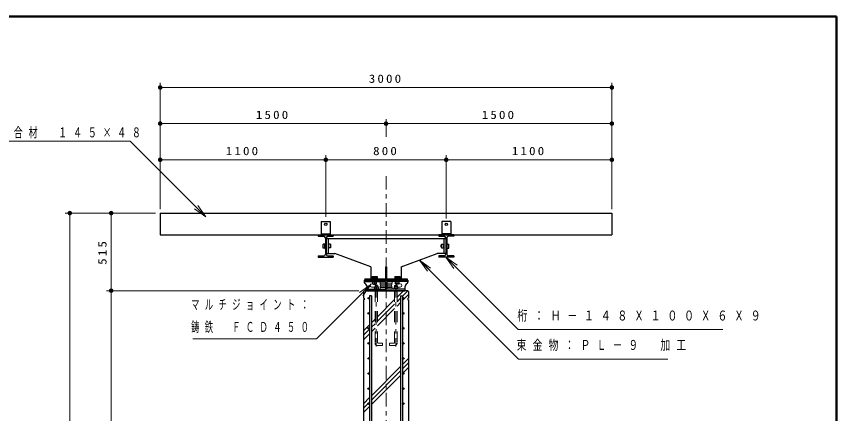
# Model space of a CAD drawing. Units: millimetres on the paper, scale 1:30. Extents: x -365 to 10, y -38 to 257.
# Drawn here: x -181.6 to 0, y 169.1 to 257 of the extents above; entities that cross this region are included whole.
import ezdxf

# ---------------------------------------------------------------- set-up
doc = ezdxf.new("R2010")
doc.units = ezdxf.units.MM
doc.linetypes.add('USER1', pattern=[4.5, 2.5, -2])
doc.linetypes.add('USER2', pattern=[6, 3, -1, 1, -1])
doc.layers.add('LY_1', color=7, linetype='Continuous', lineweight=25)
doc.layers.add('LY_2', color=7, linetype='Continuous', lineweight=13)
doc.styles.add('ＭＳ ゴシック', font='')
doc.styles.get('ＭＳ ゴシック').set_extended_font_data('MS Gothic')

# ---------------------------------------------------------------- blocks, each defined once
blk = doc.blocks.new('filled_dot')
at = {"color": 0, "linetype": 'Continuous', "lineweight": -2, "const_width": 1.25}
blk.add_lwpolyline([(-0.625, 0, 1), (0.625, 0, 1)], format="xyb", close=True, dxfattribs=at)

msp = doc.modelspace()

# ---------------------------------------------------------------- linework, layer by layer
at = {"layer": 'LY_1', "lineweight": 13}
for p, q in [((-149.749, 214.311), (-149.749, 242.276)), ((-49.749, 214.311), (-49.749, 242.276)), ((-149.749, 241.276), (-49.749, 241.276)), ((-99.749, 230.35), (-99.749, 234.276)), ((-149.749, 233.276), (-99.749, 233.276)), ((-99.749, 233.276), (-49.749, 233.276)), ((-149.749, 214.311), (-149.749, 226.276)), ((-149.749, 225.276), (-113.083, 225.276)), ((-113.083, 212.645), (-113.083, 226.276)), ((-113.083, 225.276), (-86.416, 225.276)), ((-86.416, 212.311), (-86.416, 226.276)), ((-86.416, 225.276), (-49.749, 225.276)), ((-49.749, 214.311), (-49.749, 226.276)), ((-139.659, 212.662), (-142.134, 214.43)), ((-139.659, 212.662), (-141.78, 214.783)), ((-141.427, 215.137), (-139.659, 212.662)), ((-150.749, 213.478), (-170.749, 213.478)), ((-169.749, 117.978), (-169.749, 213.478)), ((-150.749, 213.478), (-161.599, 213.478)), ((-160.599, 196.311), (-160.599, 213.478)), ((-84.713, 201.237), (-86.481, 203.711)), ((-86.481, 203.711), (-84.006, 201.944)), ((-86.481, 203.711), (-84.36, 201.59)), ((-90.584, 200.61), (-92.351, 203.085)), ((-92.351, 203.085), (-89.876, 201.317)), ((-92.351, 203.085), (-90.23, 200.963)), ((-105.749, 196.311), (-161.599, 196.311)), ((-160.599, 117.978), (-160.599, 196.311)), ((-105.624, 195.897), (-103.149, 197.665)), ((-103.149, 197.665), (-105.27, 195.544)), ((-103.149, 197.665), (-104.916, 195.19)), ((-97.316, 194.861), (-95.865, 196.311)), ((-96.083, 195.104), (-94.896, 196.291)), ((-101.649, 190.527), (-97.849, 194.327)), ((-97.316, 193.871), (-96.516, 194.671)), ((-96.083, 194.114), (-94.749, 195.447)), ((-101.649, 189.537), (-97.849, 193.337)), ((-97.316, 192.881), (-96.516, 193.681)), ((-101.649, 188.547), (-97.849, 192.347)), ((-102.983, 189.194), (-102.183, 189.994)), ((-102.983, 188.204), (-102.183, 189.004)), ((-104.749, 187.427), (-103.416, 188.761)), ((-104.749, 186.437), (-103.416, 187.771)), ((-102.983, 187.214), (-102.183, 188.014)), ((-104.749, 185.447), (-103.416, 186.781)), ((-96.083, 179.972), (-94.749, 181.305)), ((-96.083, 178.982), (-94.749, 180.315)), ((-102.983, 173.072), (-96.516, 179.538)), ((-102.983, 172.082), (-96.516, 178.549)), ((-96.083, 177.992), (-94.749, 179.325)), ((-102.983, 171.092), (-96.516, 177.559)), ((-104.749, 171.305), (-103.416, 172.638)), ((-104.749, 170.315), (-103.416, 171.649)), ((-104.749, 169.325), (-103.416, 170.659))]:
    msp.add_line(p, q, dxfattribs=at)
at = {"layer": 'LY_1', "linetype": 'USER2', "lineweight": 13}
for p, q in [((-99.749, 221.682), (-99.749, 89.39)), ((-101.916, 197.801), (-101.916, 183.947)), ((-97.583, 197.801), (-97.583, 183.947))]:
    msp.add_line(p, q, dxfattribs=at)
at = {"layer": 'LY_1', "color": 40}
for p, q in [((-149.749, 213.478), (-49.749, 213.478)), ((-149.749, 213.478), (-149.749, 208.645)), ((-49.749, 213.478), (-49.749, 208.645)), ((-149.749, 208.645), (-49.749, 208.645))]:
    msp.add_line(p, q, dxfattribs=at)
at = {"layer": 'LY_1'}
for p, q in [((-114.083, 211.645), (-112.083, 211.645)), ((-114.083, 211.645), (-114.083, 208.645)), ((-112.083, 211.645), (-112.083, 208.645)), ((-85.416, 211.645), (-87.416, 211.645)), ((-87.416, 211.645), (-87.416, 208.645)), ((-85.416, 211.645), (-85.416, 208.645)), ((-114.083, 208.878), (-112.083, 208.878)), ((-85.416, 208.878), (-87.416, 208.878)), ((-114.749, 208.645), (-111.416, 208.645)), ((-114.749, 208.645), (-114.749, 208.345)), ((-114.749, 208.345), (-113.549, 208.345)), ((-113.183, 207.978), (-113.183, 204.378)), ((-112.983, 207.978), (-112.983, 204.378)), ((-112.983, 207.845), (-86.516, 207.845)), ((-112.616, 208.345), (-111.416, 208.345)), ((-112.583, 207.845), (-112.583, 204.511)), ((-111.416, 208.645), (-111.416, 208.345)), ((-84.749, 208.645), (-88.083, 208.645)), ((-88.083, 208.645), (-88.083, 208.345)), ((-88.083, 208.345), (-86.883, 208.345)), ((-86.916, 207.845), (-86.916, 204.511)), ((-86.516, 207.978), (-86.516, 204.378)), ((-86.316, 207.978), (-86.316, 204.378)), ((-84.749, 208.345), (-85.949, 208.345)), ((-84.749, 208.645), (-84.749, 208.345)), ((-113.269, 206.611), (-113.636, 206.611)), ((-113.636, 205.745), (-113.636, 206.611)), ((-113.269, 205.745), (-113.636, 205.745)), ((-113.269, 205.645), (-113.269, 206.711)), ((-113.269, 206.711), (-113.183, 206.711)), ((-113.269, 205.645), (-113.183, 205.645)), ((-112.496, 206.711), (-112.583, 206.711)), ((-112.496, 205.645), (-112.583, 205.645)), ((-112.496, 206.711), (-112.496, 205.645)), ((-112.063, 206.578), (-112.496, 206.578)), ((-112.063, 205.778), (-112.496, 205.778)), ((-112.063, 206.578), (-112.063, 205.778)), ((-111.936, 206.445), (-112.063, 206.445)), ((-111.936, 205.911), (-112.063, 205.911)), ((-111.936, 205.911), (-111.936, 206.445)), ((-87.563, 206.445), (-87.436, 206.445)), ((-87.563, 205.911), (-87.563, 206.445)), ((-87.563, 205.911), (-87.436, 205.911)), ((-87.436, 206.578), (-87.003, 206.578)), ((-87.436, 206.578), (-87.436, 205.778)), ((-87.436, 205.778), (-87.003, 205.778)), ((-87.003, 206.711), (-87.003, 205.645)), ((-87.003, 206.711), (-86.916, 206.711)), ((-87.003, 205.645), (-86.916, 205.645)), ((-86.229, 206.711), (-86.316, 206.711)), ((-86.229, 205.645), (-86.316, 205.645)), ((-86.229, 205.645), (-86.229, 206.711)), ((-86.229, 206.611), (-85.863, 206.611)), ((-86.229, 205.745), (-85.863, 205.745)), ((-85.863, 205.745), (-85.863, 206.611)), ((-114.749, 204.011), (-114.749, 203.711)), ((-114.749, 204.011), (-113.549, 204.011)), ((-114.749, 203.711), (-111.416, 203.711)), ((-112.983, 204.511), (-111.083, 204.511)), ((-112.616, 204.011), (-111.416, 204.011)), ((-111.416, 204.011), (-111.416, 203.711)), ((-103.083, 201.611), (-111.083, 204.511)), ((-96.416, 201.611), (-88.416, 204.511)), ((-86.516, 204.511), (-88.416, 204.511)), ((-86.883, 204.011), (-88.083, 204.011)), ((-88.083, 204.011), (-88.083, 203.711)), ((-84.749, 203.711), (-88.083, 203.711)), ((-84.749, 204.011), (-85.949, 204.011)), ((-84.749, 204.011), (-84.749, 203.711)), ((-103.083, 201.611), (-103.083, 198.945)), ((-99.849, 201.611), (-99.849, 198.945)), ((-99.849, 201.611), (-99.649, 201.611)), ((-99.649, 201.611), (-99.649, 198.945)), ((-96.416, 201.611), (-96.416, 198.945)), ((-104.583, 198.645), (-94.916, 198.645)), ((-104.416, 198.945), (-104.416, 198.645)), ((-104.416, 198.945), (-95.083, 198.945)), ((-102.783, 199.445), (-101.716, 199.445)), ((-102.783, 199.445), (-102.783, 198.945)), ((-101.716, 199.445), (-101.716, 198.945)), ((-97.783, 199.445), (-96.716, 199.445)), ((-97.783, 199.445), (-97.783, 198.945)), ((-96.716, 199.445), (-96.716, 198.945)), ((-95.083, 198.945), (-95.083, 198.645)), ((-104.583, 196.31), (-104.749, 196.144)), ((-104.749, 196.144), (-104.749, 194.644)), ((-94.916, 196.31), (-104.583, 196.31)), ((-94.749, 196.144), (-94.916, 196.31)), ((-94.749, 196.144), (-94.749, 194.644)), ((-104.583, 194.644), (-104.749, 194.644)), ((-104.749, 194.31), (-104.749, 121.644)), ((-104.583, 194.31), (-104.749, 194.31)), ((-104.583, 194.644), (-104.583, 194.31)), ((-103.416, 195.144), (-103.416, 97.478)), ((-102.983, 195.144), (-103.416, 195.144)), ((-102.983, 195.144), (-102.983, 97.478)), ((-96.516, 195.144), (-96.083, 195.144)), ((-96.516, 195.144), (-96.516, 97.478)), ((-96.083, 195.144), (-96.083, 97.478)), ((-94.916, 194.644), (-94.749, 194.644)), ((-94.916, 194.644), (-94.916, 194.31)), ((-94.916, 194.31), (-94.749, 194.31)), ((-94.749, 194.31), (-94.749, 121.644))]:
    msp.add_line(p, q, dxfattribs=at)
at = {"layer": 'LY_1', "color": 1}
for p, q in [((-104.583, 198.644), (-104.583, 198.17)), ((-104.583, 198.644), (-94.916, 198.644)), ((-104.583, 198.344), (-99.899, 198.344)), ((-102.749, 199.05), (-102.749, 198.944)), ((-102.749, 199.05), (-101.749, 199.05)), ((-102.749, 198.237), (-102.749, 198.344)), ((-102.749, 198.237), (-101.749, 198.237)), ((-102.649, 199.384), (-101.849, 199.384)), ((-102.649, 199.384), (-102.649, 199.05)), ((-102.649, 197.804), (-102.649, 198.237)), ((-102.249, 199.384), (-102.249, 199.05)), ((-102.249, 197.804), (-102.249, 198.237)), ((-101.849, 199.384), (-101.849, 199.05)), ((-101.849, 197.804), (-101.849, 198.237)), ((-101.749, 199.05), (-101.749, 198.944)), ((-101.749, 198.237), (-101.749, 198.344)), ((-99.899, 198.344), (-99.899, 196.61)), ((-99.599, 198.344), (-99.599, 196.61)), ((-94.916, 198.344), (-99.599, 198.344)), ((-97.749, 199.05), (-97.749, 198.944)), ((-96.749, 199.05), (-97.749, 199.05)), ((-97.749, 198.237), (-97.749, 198.344)), ((-96.749, 198.237), (-97.749, 198.237)), ((-96.849, 199.384), (-97.649, 199.384)), ((-97.649, 199.384), (-97.649, 199.05)), ((-97.649, 197.804), (-97.649, 198.237)), ((-97.249, 199.384), (-97.249, 199.05)), ((-97.249, 197.804), (-97.249, 198.237)), ((-96.849, 199.384), (-96.849, 199.05)), ((-96.849, 197.804), (-96.849, 198.237)), ((-96.749, 199.05), (-96.749, 198.944)), ((-96.749, 198.237), (-96.749, 198.344)), ((-94.916, 198.644), (-94.916, 198.17)), ((-103.916, 197.077), (-103.916, 196.31)), ((-103.916, 196.61), (-99.899, 196.61)), ((-103.916, 196.31), (-95.583, 196.31)), ((-102.649, 197.804), (-101.849, 197.804)), ((-102.516, 197.717), (-102.516, 197.804)), ((-102.516, 197.717), (-101.983, 197.717)), ((-102.416, 196.717), (-101.416, 196.717)), ((-102.416, 196.717), (-102.416, 196.61)), ((-102.316, 197.15), (-101.516, 197.15)), ((-102.316, 197.15), (-102.316, 196.717)), ((-102.183, 197.477), (-102.183, 197.15)), ((-101.649, 197.477), (-102.183, 197.477)), ((-101.983, 197.717), (-101.983, 197.804)), ((-101.916, 197.15), (-101.916, 196.717)), ((-101.649, 197.477), (-101.649, 197.15)), ((-101.516, 197.15), (-101.516, 196.717)), ((-101.416, 196.717), (-101.416, 196.61)), ((-95.583, 196.61), (-99.599, 196.61)), ((-98.083, 196.717), (-98.083, 196.61)), ((-97.083, 196.717), (-98.083, 196.717)), ((-97.983, 197.15), (-97.983, 196.717)), ((-97.183, 197.15), (-97.983, 197.15)), ((-97.849, 197.477), (-97.316, 197.477)), ((-97.849, 197.477), (-97.849, 197.15)), ((-96.849, 197.804), (-97.649, 197.804)), ((-97.583, 197.15), (-97.583, 196.717)), ((-97.516, 197.717), (-97.516, 197.804)), ((-96.983, 197.717), (-97.516, 197.717)), ((-97.316, 197.477), (-97.316, 197.15)), ((-97.183, 197.15), (-97.183, 196.717)), ((-97.083, 196.717), (-97.083, 196.61)), ((-96.983, 197.717), (-96.983, 197.804)), ((-95.583, 197.077), (-95.583, 196.31))]:
    msp.add_line(p, q, dxfattribs=at)
at = {"layer": 'LY_1', "color": 1, "lineweight": 13}
for p, q in [((-101.083, 198.177), (-101.083, 197.977)), ((-101.016, 197.944), (-101.083, 197.977)), ((-99.899, 197.944), (-101.016, 197.944)), ((-101.016, 197.944), (-101.016, 197.644)), ((-99.599, 197.944), (-98.483, 197.944)), ((-98.483, 197.944), (-98.416, 197.977)), ((-98.483, 197.944), (-98.483, 197.644)), ((-98.416, 198.177), (-98.416, 197.977)), ((-102.916, 197.844), (-102.649, 197.844)), ((-102.916, 197.11), (-102.416, 197.11)), ((-101.083, 196.977), (-101.016, 197.01)), ((-101.083, 196.977), (-101.083, 196.777)), ((-100.949, 197.61), (-101.016, 197.644)), ((-101.016, 197.31), (-100.949, 197.344)), ((-101.016, 197.31), (-101.016, 197.01)), ((-99.899, 197.01), (-101.016, 197.01)), ((-99.899, 197.61), (-100.949, 197.61)), ((-100.949, 197.61), (-100.949, 197.344)), ((-99.899, 197.344), (-100.949, 197.344)), ((-99.666, 197.61), (-99.833, 197.61)), ((-99.599, 197.61), (-98.549, 197.61)), ((-99.599, 197.344), (-98.549, 197.344)), ((-99.599, 197.01), (-98.483, 197.01)), ((-98.549, 197.61), (-98.483, 197.644)), ((-98.549, 197.61), (-98.549, 197.344)), ((-98.483, 197.31), (-98.549, 197.344)), ((-98.483, 197.31), (-98.483, 197.01)), ((-98.416, 196.977), (-98.483, 197.01)), ((-98.416, 196.977), (-98.416, 196.777)), ((-96.583, 197.11), (-97.083, 197.11)), ((-96.583, 197.844), (-96.849, 197.844))]:
    msp.add_line(p, q, dxfattribs=at)
at = {"layer": 'LY_1', "linetype": 'USER1', "lineweight": 13}
for p, q in [((-102.183, 196.31), (-102.183, 184.677)), ((-101.649, 196.31), (-101.649, 184.877)), ((-97.316, 197.477), (-97.849, 197.477)), ((-97.849, 196.31), (-97.849, 184.877)), ((-97.316, 196.31), (-97.316, 184.677)), ((-101.649, 184.144), (-100.516, 184.144)), ((-101.449, 184.677), (-100.516, 184.677)), ((-100.516, 184.677), (-100.516, 184.144)), ((-98.983, 184.677), (-98.983, 184.144)), ((-98.049, 184.677), (-98.983, 184.677)), ((-97.849, 184.144), (-98.983, 184.144))]:
    msp.add_line(p, q, dxfattribs=at)
at = {"layer": 'LY_1', "lineweight": 13}
for points in [[(-139.659, 212.662), (-156.407, 229.41), (-207.979, 229.41)], [(-86.481, 203.711), (-70.464, 187.694), (-25.162, 187.694)], [(-92.351, 203.085), (-70.449, 181.182), (-37.347, 181.182)], [(-103.149, 197.665), (-115.144, 185.67), (-142.486, 185.67)]]:
    msp.add_lwpolyline(points, dxfattribs=at)
at = {"layer": 'LY_1'}
for centre, radius in [((-113.083, 210.978), 0.267), ((-86.416, 210.978), 0.267), ((-103.583, 194.644), 0.167), ((-95.916, 194.644), 0.167), ((-103.583, 191.31), 0.167), ((-95.916, 191.31), 0.167), ((-103.583, 187.977), 0.167), ((-95.916, 187.977), 0.167), ((-103.583, 184.644), 0.167), ((-95.916, 184.644), 0.167), ((-103.583, 181.311), 0.167), ((-95.916, 181.311), 0.167), ((-103.583, 177.977), 0.167), ((-95.916, 177.977), 0.167), ((-103.583, 174.644), 0.167), ((-95.916, 174.644), 0.167), ((-103.583, 171.311), 0.167), ((-95.916, 171.311), 0.167)]:
    msp.add_circle(centre, radius, dxfattribs=at)
for centre, start, end in [((-113.549, 207.978), 0, 89.99998), ((-112.616, 207.978), 89.99998, 179.99996), ((-86.883, 207.978), 0, 89.99998), ((-85.949, 207.978), 89.99998, 179.99996), ((-113.549, 204.378), 270.00002, 0), ((-112.616, 204.378), 179.99996, 269.99995), ((-86.883, 204.378), 270.00002, 0), ((-85.949, 204.378), 179.99996, 269.99995)]:
    msp.add_arc(centre, 0.367, start, end, dxfattribs=at)
at = {"layer": 'LY_1', "color": 1}
for centre, radius, start, end in [((-104.249, 198.17), 0.333, 180, 242.74229), ((-95.249, 198.17), 0.333, 297.25771, 0), ((-104.813, 197.077), 0.897, 0, 62.74229), ((-94.686, 197.077), 0.897, 117.25771, 179.99999)]:
    msp.add_arc(centre, radius, start, end, dxfattribs=at)
at = {"layer": 'LY_1', "color": 1, "lineweight": 13}
for centre, radius, start, end in [((-101.249, 198.177), 0.167, 0, 90), ((-98.249, 198.177), 0.167, 89.99999, 180), ((-102.916, 197.477), 0.367, 90.00001, 267.3386), ((-102.416, 197.477), 0.367, 270, 40.88696), ((-101.249, 196.777), 0.167, 270, 0), ((-98.249, 196.777), 0.167, 179.99999, 270), ((-97.083, 197.477), 0.367, 139.11303, 270), ((-96.583, 197.477), 0.367, 270, 90)]:
    msp.add_arc(centre, radius, start, end, dxfattribs=at)
at = {"layer": 'LY_1', "linetype": 'USER1', "lineweight": 13}
for centre, radius, start, end in [((-101.649, 184.677), 0.533, 180, 270), ((-101.449, 184.877), 0.2, 180, 270), ((-98.049, 184.877), 0.2, 270, 0), ((-97.849, 184.677), 0.533, 270, 0)]:
    msp.add_arc(centre, radius, start, end, dxfattribs=at)
at = {"layer": 'LY_2', "lineweight": 50}
for p, q in [((0, 257), (-365, 257)), ((0, 0), (0, 257))]:
    msp.add_line(p, q, dxfattribs=at)

# ---------------------------------------------------------------- block references
at = {"layer": 'LY_1', "lineweight": 13, "xscale": 0.4, "yscale": 0.4}
for p in [(-149.749, 241.276), (-149.749, 233.276), (-149.749, 225.276)]:
    msp.add_blockref('filled_dot', p, dxfattribs=at)
for p, rotation in [((-49.749, 241.276), 180), ((-99.749, 233.276), 180), ((-49.749, 233.276), 180), ((-113.083, 225.276), 180), ((-86.416, 225.276), 180), ((-49.749, 225.276), 180), ((-169.749, 213.478), 270), ((-160.599, 213.478), 270), ((-160.599, 196.311), 90), ((-160.599, 196.311), 270)]:
    msp.add_blockref('filled_dot', p, dxfattribs=dict(at, rotation=rotation))

# ---------------------------------------------------------------- texts
at = {"layer": 'LY_1', "style": 'ＭＳ ゴシック'}
for s, insert, char_height, attachment_point in [('\\T1.33;\\W1.15;3000', (-99.749, 242.276), 1.833, 8), ('\\T1.33;\\W1.15;1500', (-124.749, 234.276), 1.833, 8), ('\\T1.33;\\W1.15;1500', (-74.749, 234.276), 1.833, 8), ('\\T1.64;\\W0.65;木質樹脂アルミ複合材\u3000１４５×４８', (-208.425, 231.21), 2.199, 4), ('\\T1.33;\\W1.15;1100', (-131.416, 226.276), 1.833, 8), ('\\T1.33;\\W1.15;800', (-99.749, 226.276), 1.833, 8), ('\\T1.33;\\W1.15;1100', (-68.083, 226.276), 1.833, 8), ('\\T1.64;\\W0.6;マルチジョイント：', (-142.903, 193.17), 2.199, 4), ('\\T1.64;\\W0.75;桁：Ｈ－１４８Ｘ１００Ｘ６Ｘ９', (-70.683, 190.694), 2.199, 4), ('\\T1.64;\\W0.6;鋳鉄\u3000ＦＣＤ４５０', (-142.903, 188.17), 2.199, 4), ('\\T1.64;\\W0.7;束金物：ＰＬ－９\u3000加工', (-70.815, 184.182), 2.199, 4)]:
    msp.add_mtext(s, dxfattribs=dict(at, insert=insert, char_height=char_height, attachment_point=attachment_point))
at = {"layer": 'LY_1', "insert": (-161.599, 204.895), "char_height": 1.833, "attachment_point": 8, "rotation": 90, "style": 'ＭＳ ゴシック'}
msp.add_mtext('\\T1.33;\\W1.15;515', dxfattribs=at)

doc.saveas('drawing.dxf')
